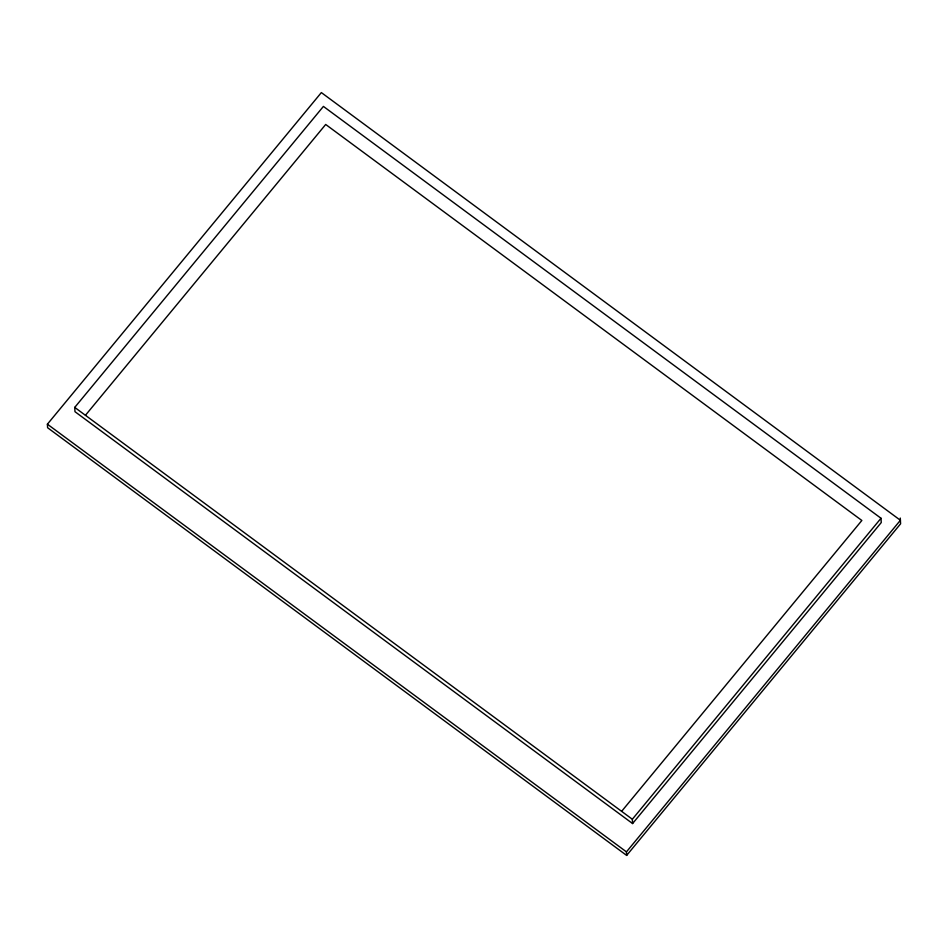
<?xml version="1.0" encoding="UTF-8"?>
<svg xmlns="http://www.w3.org/2000/svg" width="948" height="948" viewBox="0 0 948 948"><rect width="100%" height="100%" fill="white"/><g stroke="black" fill="none" stroke-linecap="round" stroke-linejoin="round"><path stroke-width="1.42" d="M47.4 424.194L321.348 92.584L900.399 520.274L626.45 851.873L626.652 855.416L47.601 427.726L47.4 424.194L626.45 851.873M74.738 407.403L323.41 106.413L881.012 518.26L881.249 522.561L632.589 823.551L74.987 411.705L74.738 407.403L632.34 819.25L632.589 823.551M85.462 415.26L325.697 124.472L861.851 520.476L621.627 811.334M632.34 819.25L881.012 518.26M626.652 855.416L900.6 523.806L900.28 518.058"/></g></svg>
